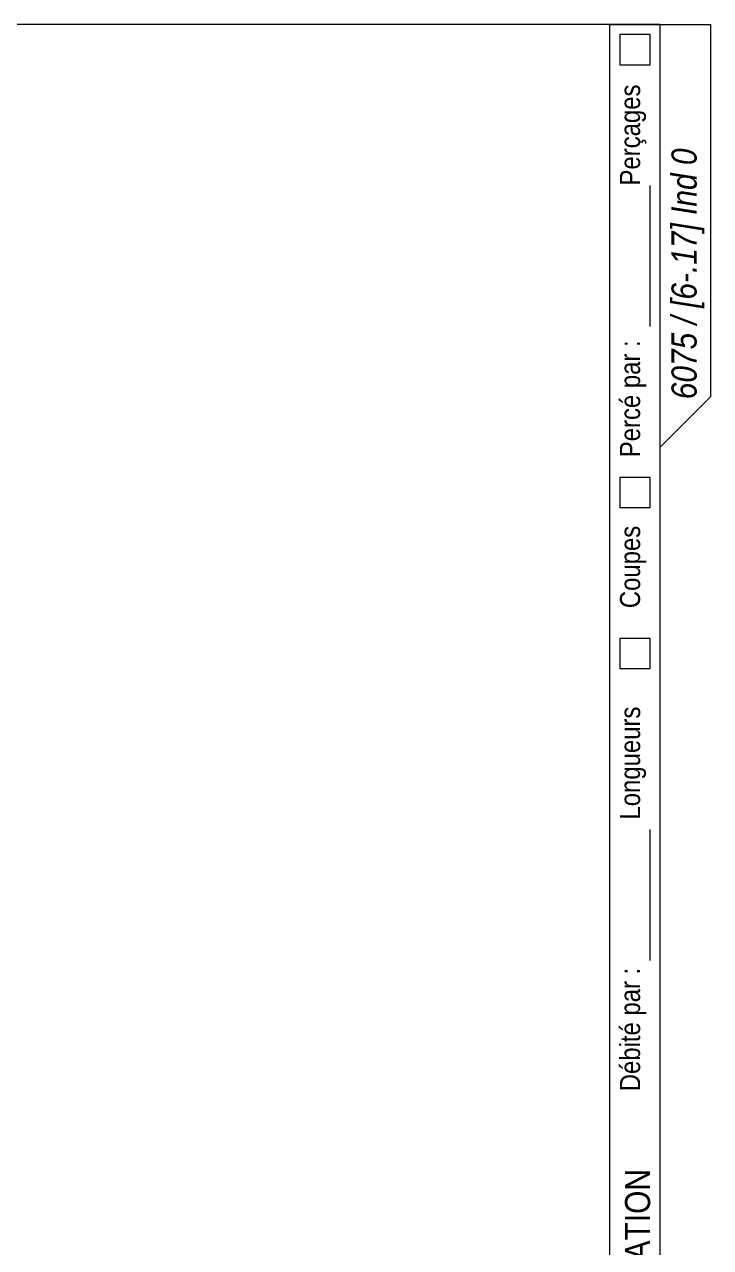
# Model space of a CAD drawing. Header units: millimetres. Extents: x 2 to 287, y 5 to 195.
# Drawn here: x 218.8 to 287, y 73.5 to 195 of the extents above; entities that cross this region are included whole.
import ezdxf

# ---------------------------------------------------------------- set-up
doc = ezdxf.new("R2010")
doc.units = ezdxf.units.MM
doc.layers.add('Autre type objet', color=1, linetype='Continuous', lineweight=0)
doc.layers.add('Feuille dessin', color=5, linetype='Continuous', lineweight=0)
doc.styles.add('ARIAL', font='ARIAL.TTF')
doc.styles.add('ARIAL_ITALIC', font='ARIALI.TTF')

# ---------------------------------------------------------------- blocks, each defined once
blk = doc.blocks.new('*A5')
at = {"layer": 'Feuille dessin', "linetype": 'Continuous', "lineweight": 0}
for p, q in [((282, 195), (5, 195)), ((282, 5), (282, 195))]:
    blk.add_line(p, q, dxfattribs=at)
blk = doc.blocks.new('*A7')
at = {"layer": 'Autre type objet', "linetype": 'Continuous', "lineweight": 0}
for p, q in [((277, 42), (277, 195)), ((277, 195), (287, 195)), ((282, 42), (282, 195)), ((287, 195), (287, 158)), ((278, 194), (278, 191)), ((281, 194), (278, 194)), ((281, 191), (281, 194)), ((278, 191), (281, 191)), ((281, 165), (281, 179)), ((287, 158), (282, 153)), ((278, 150), (278, 147)), ((281, 150), (278, 150)), ((281, 147), (281, 150)), ((278, 147), (281, 147)), ((278, 134), (278, 131)), ((281, 134), (278, 134)), ((281, 131), (281, 134)), ((278, 131), (281, 131)), ((281, 102), (281, 115))]:
    blk.add_line(p, q, dxfattribs=at)
at = {"layer": 'Autre type objet', "width": 0.85}
for s, height, style, p in [('Perçages', 2, 'ARIAL', (280, 179)), ('6075 / [6-.17] Ind 0', 2.5, 'ARIAL_ITALIC', (285.619109, 157.760245)), ('Percé par :', 2, 'ARIAL', (280, 152)), ('Coupes', 2, 'ARIAL', (280, 137)), ('Longueurs', 2, 'ARIAL', (280, 116)), ('Débité par :', 2, 'ARIAL', (280, 89)), ('CONTROLE FABRICATION', 2.5, 'ARIAL', (281, 44))]:
    blk.add_text(s, height=height, rotation=90, dxfattribs=dict(at, style=style)).set_placement(p)

msp = doc.modelspace()

# ---------------------------------------------------------------- block references
at = {"lineweight": 0}
for name in ['*A5', '*A7']:
    msp.add_blockref(name, (0, 0), dxfattribs=at)

doc.saveas('drawing.dxf')
